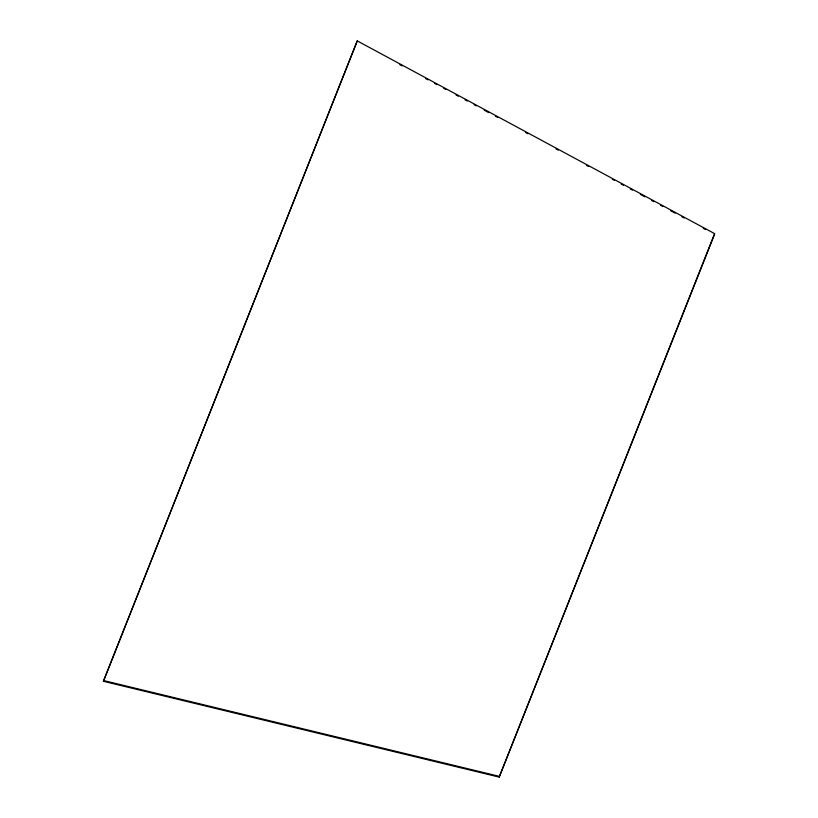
<?xml version="1.0" encoding="UTF-8"?>
<svg xmlns="http://www.w3.org/2000/svg" width="818" height="818" viewBox="0 0 818 818"><rect width="100%" height="100%" fill="white"/><g stroke="black" fill="none" stroke-linecap="round" stroke-linejoin="round"><path stroke-width="1.23" d="M103.405 681.282L357.261 40.9L714.595 233.631L714.533 234.388L499.195 777.1L103.405 681.282L357.261 40.9M499.195 777.1L714.595 233.631M103.467 680.525L499.256 776.343M399.9 64.683L402.139 65.9M425.738 78.62L427.988 79.837M434.726 83.477L436.976 84.683M443.724 88.324L445.963 89.53M456.076 94.99L458.325 96.197M465.074 99.837L467.313 101.054M474.062 104.684L476.311 105.9M484.174 110.144L488.663 112.567M495.411 116.197L497.661 117.414M525.749 132.567L527.999 133.774M556.087 148.927L558.336 150.144M586.434 165.297L588.674 166.504M612.273 179.234L614.522 180.451M621.261 184.081L623.51 185.297M630.259 188.927L632.498 190.144M640.371 194.387L644.86 196.811M651.609 200.451L653.848 201.657M660.596 205.298L662.846 206.504M670.709 210.747L675.198 213.171M681.946 216.811L684.196 218.028M703.296 228.324L705.545 229.541"/></g></svg>
